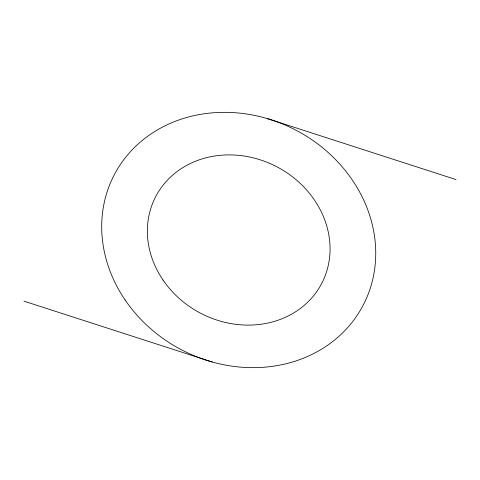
<?xml version="1.0" encoding="UTF-8"?>
<svg xmlns="http://www.w3.org/2000/svg" width="480" height="480" viewBox="0 0 480 480"><rect width="100%" height="100%" fill="white"/><g stroke="black" fill="none" stroke-linecap="round" stroke-linejoin="round"><path stroke-width="0.72" d="M267.744 118.734L456 179.58M24 301.158L212.256 362.01M125.136 299.994A140.502 123.828 27.9 0 0 361.884 307.596A140.502 123.828 27.9 0 0 229.128 112.41A140.502 123.828 27.9 0 0 125.136 299.994M162.996 279.996A93.666 82.548 27.9 0 0 320.832 285.06A93.666 82.548 27.9 0 0 232.326 154.944A93.666 82.548 27.9 0 0 162.996 279.996"/></g></svg>
